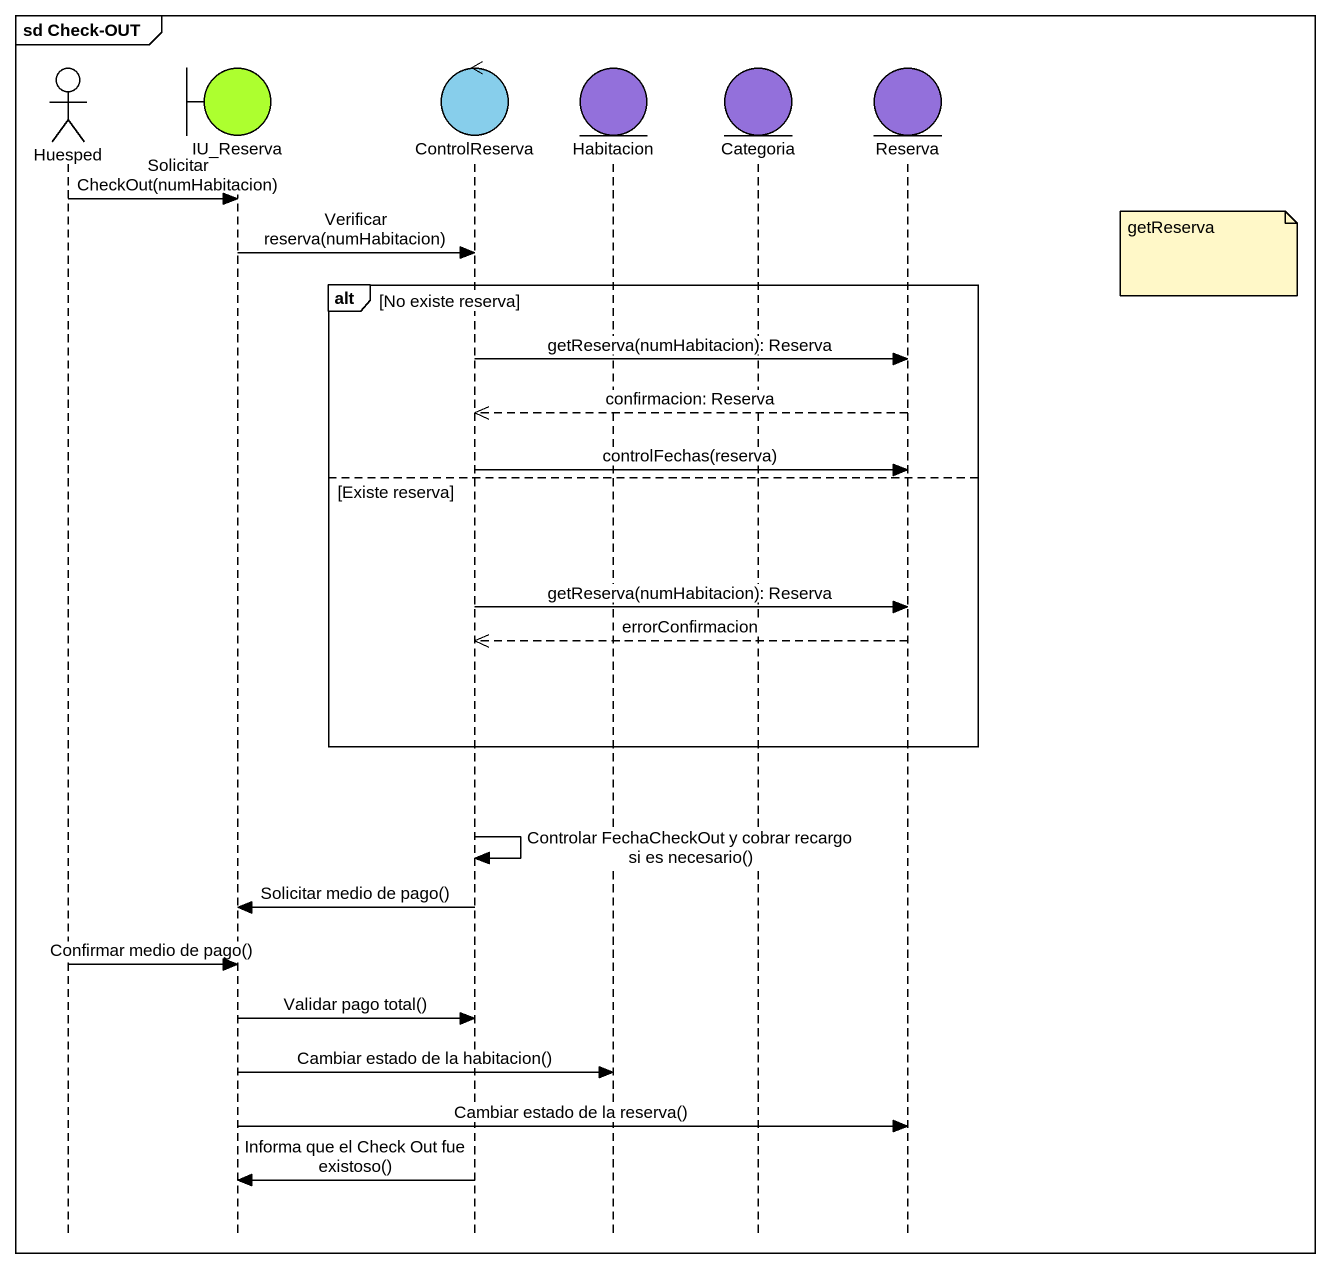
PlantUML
@startuml
mainframe sd Check-OUT
hide footbox
actor Huesped
boundary IU_Reserva #ADFF2F
control ControlReserva #87CEEB
entity Habitacion #9370DB
entity Categoria #9370DB
entity Reserva #9370DB

Huesped -> IU_Reserva : Solicitar CheckOut(numHabitacion)
IU_Reserva -> ControlReserva : Verificar reserva(numHabitacion)
note right of Reserva : getReserva
alt No existe reserva
  ControlReserva -> Reserva : getReserva(numHabitacion): Reserva
  Reserva -->> ControlReserva : confirmacion: Reserva
  ControlReserva -> Reserva : controlFechas(reserva)
else Existe reserva
  ControlReserva -> Reserva : getReserva(numHabitacion): Reserva
  Reserva -->> ControlReserva : errorConfirmacion
end
ControlReserva -> ControlReserva : Controlar FechaCheckOut y cobrar recargo si es necesario()
ControlReserva -> IU_Reserva : Solicitar medio de pago()
Huesped -> IU_Reserva : Confirmar medio de pago()
IU_Reserva -> ControlReserva : Validar pago total()
IU_Reserva -> Habitacion : Cambiar estado de la habitacion()
IU_Reserva -> Reserva : Cambiar estado de la reserva()
ControlReserva -> IU_Reserva : Informa que el Check Out fue existoso()
@enduml
